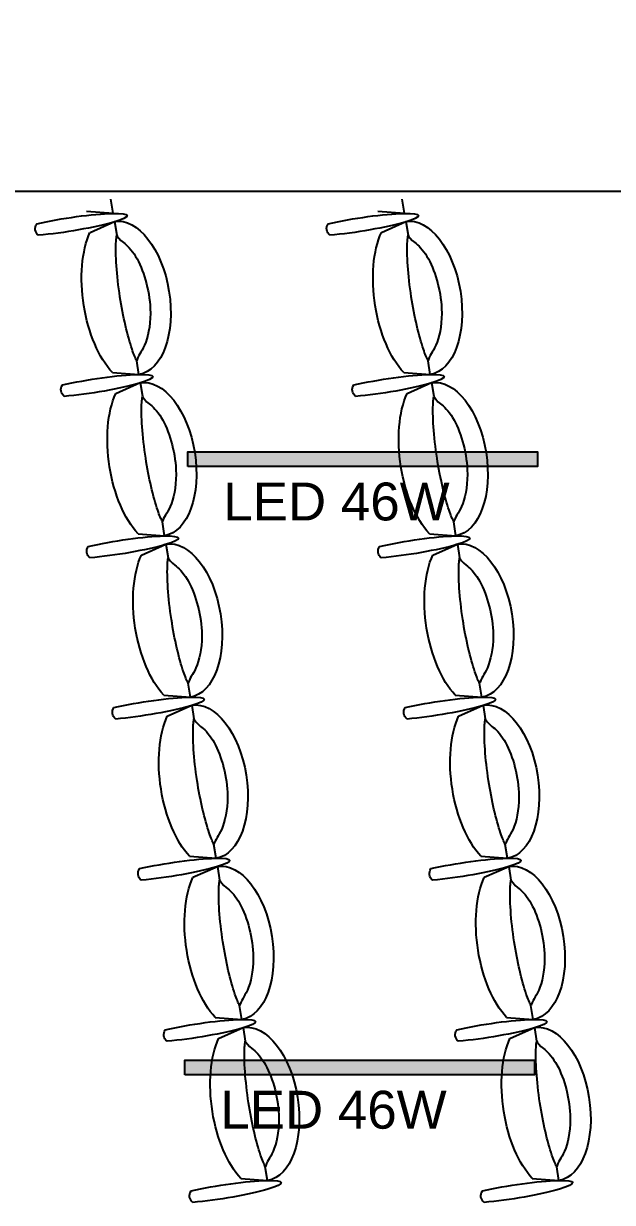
# Model space of a CAD drawing. Header units: metres. Extents: x -11 to 85, y -301 to 135.
# Drawn here: x 26.918 to 28.939, y -183.875 to -179.829 of the extents above; entities that cross this region are included whole.
import ezdxf

# ---------------------------------------------------------------- set-up
doc = ezdxf.new("R2010")
doc.units = ezdxf.units.M
doc.header["$LTSCALE"] = 0.036
doc.header["$PDMODE"] = 2
for name, color, linetype in [('arxitek isogeio', 252, 'Continuous'), ('DIMBLK', 252, 'Continuous'), ('electext', 20, 'Continuous'), ('Epipla', 252, 'Continuous'), ('hatch color', 252, 'Continuous'), ('HLEK_FL001_SYMBOLS', 230, 'Continuous')]:
    doc.layers.add(name, color=color, linetype=linetype)
doc.styles.get("Standard").update_dxf_attribs({"font": 'arial.ttf'})
doc.dimstyles.new('CADWDOT', dxfattribs={"dimscale": 0.1, "dimtxt": 1.8, "dimasz": 0.08, "dimexe": 2, "dimexo": 0, "dimgap": 0.09, "dimtad": 0, "dimrnd": 0.001, "dimzin": 0, "dimdsep": 46, "dimtxsty": 'Standard', "dimblk1": 'ARTDIM', "dimblk2": 'ARTDIM', "dimsah": 1, "dimcen": 0.09, "dimdle": 0.05, "dimse1": 1, "dimse2": 1, "dimadec": 0, "dimazin": 0, "dimtfac": 1, "dimtmove": 0, "dimatfit": 3, "dimldrblk": 'ARTDIM', "dimfxl": 2, "dimtvp": 0.9999, "dimtolj": 1, "dimtzin": 0, "dimarcsym": 0})

# ---------------------------------------------------------------- blocks, each defined once
blk = doc.blocks.new('ARTDIM')
at = {"layer": 'DIMBLK'}
for p, q in [((0, -24.9975), (0, 24.9975)), ((-24.9975, 0), (24.9975, 0))]:
    blk.add_line(p, q, dxfattribs=at)
blk.add_circle((0, 0), 8.25, dxfattribs=at)
blk = doc.blocks.new('*D1306')
at = {"layer": 'arxitek isogeio', "color": 0, "lineweight": -2}
blk.add_line((22.4317, -180.4041), (29.3157, -180.4041), dxfattribs=at)
at = {"layer": 'Defpoints', "color": 0, "transparency": 16777216}
for p in [(22.4237, -179.7468), (29.3237, -179.7468), (29.3237, -180.4041)]:
    blk.add_point(p, dxfattribs=at)
at = {"layer": 'arxitek isogeio', "color": 0, "lineweight": -2, "xscale": 0.008, "yscale": 0.008, "zscale": 0.008, "rotation": 180}
blk.add_blockref('ARTDIM', (22.4237, -180.4041), dxfattribs=at)
at = {"layer": 'arxitek isogeio', "color": 0, "lineweight": -2, "xscale": 0.008, "yscale": 0.008, "zscale": 0.008}
blk.add_blockref('ARTDIM', (29.3237, -180.4041), dxfattribs=at)
at = {"layer": 'arxitek isogeio', "color": 0, "insert": (25.8737, -180.2242), "char_height": 0.18, "attachment_point": 5}
blk.add_mtext('\\A1;6.90', dxfattribs=at)
blk = doc.blocks.new('A$C4C174ED7')
at = {"layer": 'Epipla'}
for p, q in [((7.6743, 3.0497), (7.7655, 3.0566)), ((7.7655, 3.0566), (7.758, 3.0092)), ((8.6743, 3.0497), (8.7655, 3.0566)), ((8.7655, 3.0566), (8.758, 3.0092)), ((7.5976, 2.569), (7.6817, 2.5313)), ((7.6817, 2.5313), (7.6892, 2.5782)), ((8.5976, 2.569), (8.6817, 2.5313)), ((8.6817, 2.5313), (8.6892, 2.5782)), ((7.5861, 2.4967), (7.6773, 2.5036)), ((7.6773, 2.5036), (7.6697, 2.4562)), ((8.5861, 2.4967), (8.6773, 2.5036)), ((8.6773, 2.5036), (8.6697, 2.4562)), ((7.5935, 1.9783), (7.601, 2.0252)), ((8.5935, 1.9783), (8.601, 2.0252)), ((7.5094, 2.016), (7.5935, 1.9783)), ((8.5094, 2.016), (8.5935, 1.9783)), ((7.4978, 1.9437), (7.5891, 1.9506)), ((7.5891, 1.9506), (7.5815, 1.9032)), ((8.4978, 1.9437), (8.5891, 1.9506)), ((8.5891, 1.9506), (8.5815, 1.9032)), ((7.4211, 1.463), (7.5053, 1.4253)), ((7.5053, 1.4253), (7.5127, 1.4722)), ((8.4211, 1.463), (8.5053, 1.4253)), ((8.5053, 1.4253), (8.5127, 1.4722)), ((7.4096, 1.3906), (7.5009, 1.3976)), ((7.5009, 1.3976), (7.4933, 1.3502)), ((8.4096, 1.3906), (8.5009, 1.3976)), ((8.5009, 1.3976), (8.4933, 1.3502)), ((7.3329, 0.91), (7.417, 0.8723)), ((7.417, 0.8723), (7.4245, 0.9192)), ((8.3329, 0.91), (8.417, 0.8723)), ((8.417, 0.8723), (8.4245, 0.9192)), ((7.3212, 0.8366), (7.4124, 0.8435)), ((7.4124, 0.8435), (7.4049, 0.7961)), ((8.3212, 0.8366), (8.4124, 0.8435)), ((8.4124, 0.8435), (8.4049, 0.7961)), ((7.3286, 0.3182), (7.3361, 0.3651)), ((8.3286, 0.3182), (8.3361, 0.3651)), ((7.2445, 0.3559), (7.3286, 0.3182)), ((8.2445, 0.3559), (8.3286, 0.3182)), ((7.233, 0.2836), (7.3242, 0.2905)), ((7.3242, 0.2905), (7.3166, 0.2431)), ((8.233, 0.2836), (8.3242, 0.2905)), ((8.3242, 0.2905), (8.3166, 0.2431)), ((7.1563, -0.1971), (7.2404, -0.2348)), ((7.2404, -0.2348), (7.2479, -0.1879)), ((8.1563, -0.1971), (8.2404, -0.2348)), ((8.2404, -0.2348), (8.2479, -0.1879)), ((7.1446, -0.2705), (7.2358, -0.2636)), ((7.2358, -0.2636), (7.2282, -0.311)), ((8.1446, -0.2705), (8.2358, -0.2636)), ((8.2358, -0.2636), (8.2282, -0.311))]:
    blk.add_line(p, q, dxfattribs=at)
for points in [[(7.5091, 3.1317, 0.397593), (7.503, 3.0922)], [(8.5091, 3.1317, 0.397593), (8.503, 3.0922)], [(7.4209, 2.5787, 0.397593), (7.4147, 2.5392)], [(8.4209, 2.5787, 0.397593), (8.4147, 2.5392)], [(7.3327, 2.0257, 0.397593), (7.3265, 1.9862)], [(8.3327, 2.0257, 0.397593), (8.3265, 1.9862)], [(7.2444, 1.4727, 0.397593), (7.2383, 1.4331)], [(8.2444, 1.4727, 0.397593), (8.2383, 1.4331)], [(7.1562, 0.9197, 0.397593), (7.15, 0.8801)], [(8.1562, 0.9197, 0.397593), (8.15, 0.8801)], [(7.0678, 0.3656, 0.397593), (7.0616, 0.326)], [(8.0678, 0.3656, 0.397593), (8.0616, 0.326)], [(6.9796, -0.1874, 0.397593), (6.9734, -0.227)], [(7.9796, -0.1874, 0.397593), (7.9734, -0.227)]]:
    blk.add_lwpolyline(points, format="xyb", dxfattribs=at)
for centre, major_axis, ratio, start_param, end_param in [((7.6101, 3.0956), (-0.2028, 0.0318), 0.113529, 1.031877, 5.251545), ((8.6101, 3.0956), (-0.2028, 0.0318), 0.113529, 1.031877, 5.251545), ((7.7236, 2.794), (0.0463, 0.2995), 0.493003, 0.628379, 2.49343), ((7.7236, 2.794), (0.0419, 0.2627), 0.552275, 3.141593, 6.283185), ((8.7236, 2.794), (0.0463, 0.2995), 0.493003, 0.628379, 2.49343), ((8.7236, 2.794), (0.0419, 0.2627), 0.552275, 3.141593, 6.283185), ((7.5219, 2.5426), (-0.2028, 0.0318), 0.113529, 1.031877, 5.251545), ((8.5219, 2.5426), (-0.2028, 0.0318), 0.113529, 1.031877, 5.251545), ((7.6354, 2.241), (0.0463, 0.2995), 0.493003, 0.628379, 2.49343), ((7.6354, 2.241), (0.0419, 0.2627), 0.552275, 3.141593, 6.283185), ((8.6354, 2.241), (0.0463, 0.2995), 0.493003, 0.628379, 2.49343), ((8.6354, 2.241), (0.0419, 0.2627), 0.552275, 3.141593, 6.283185), ((7.4337, 1.9896), (-0.2028, 0.0318), 0.113529, 1.031877, 5.251545), ((8.4337, 1.9896), (-0.2028, 0.0318), 0.113529, 1.031877, 5.251545), ((7.5472, 1.6879), (0.0463, 0.2995), 0.493003, 0.628379, 2.49343), ((7.5472, 1.6879), (0.0419, 0.2627), 0.552275, 3.141593, 6.283185), ((8.5472, 1.6879), (0.0463, 0.2995), 0.493003, 0.628379, 2.49343), ((8.5472, 1.6879), (0.0419, 0.2627), 0.552275, 3.141593, 6.283185), ((7.3454, 1.4366), (-0.2028, 0.0318), 0.113529, 1.031877, 5.251545), ((8.3454, 1.4366), (-0.2028, 0.0318), 0.113529, 1.031877, 5.251545), ((7.4589, 1.1349), (0.0463, 0.2995), 0.493003, 0.628379, 2.49343), ((7.4589, 1.1349), (0.0419, 0.2627), 0.552275, 3.141593, 6.283185), ((8.4589, 1.1349), (0.0463, 0.2995), 0.493003, 0.628379, 2.49343), ((8.4589, 1.1349), (0.0419, 0.2627), 0.552275, 3.141593, 6.283185), ((7.2572, 0.8836), (-0.2028, 0.0318), 0.113529, 1.031877, 5.251545), ((8.2572, 0.8836), (-0.2028, 0.0318), 0.113529, 1.031877, 5.251545), ((7.3705, 0.5809), (0.0463, 0.2995), 0.493003, 0.628379, 2.49343), ((7.3705, 0.5809), (0.0419, 0.2627), 0.552275, 3.141593, 6.283185), ((8.3705, 0.5809), (0.0463, 0.2995), 0.493003, 0.628379, 2.49343), ((8.3705, 0.5809), (0.0419, 0.2627), 0.552275, 3.141593, 6.283185), ((7.1688, 0.3295), (-0.2028, 0.0318), 0.113529, 1.031877, 5.251545), ((8.1688, 0.3295), (-0.2028, 0.0318), 0.113529, 1.031877, 5.251545), ((7.2823, 0.0278), (0.0463, 0.2995), 0.493003, 0.628379, 2.49343), ((7.2823, 0.0278), (0.0419, 0.2627), 0.552275, 3.141593, 6.283185), ((8.2823, 0.0278), (0.0463, 0.2995), 0.493003, 0.628379, 2.49343), ((8.2823, 0.0278), (0.0419, 0.2627), 0.552275, 3.141593, 6.283185), ((7.0806, -0.2235), (-0.2028, 0.0318), 0.113529, 1.031877, 5.251545), ((8.0806, -0.2235), (-0.2028, 0.0318), 0.113529, 1.031877, 5.251545)]:
    blk.add_ellipse(centre, major_axis=major_axis, ratio=ratio, start_param=start_param, end_param=end_param, dxfattribs=at)
for points, knots in [([(7.758, 3.0092), (7.7534, 3.0001), (7.7475, 2.9863), (7.7265, 2.9247), (7.7108, 2.8576), (7.689, 2.7162), (7.6843, 2.6421), (7.6876, 2.5911), (7.6884, 2.5841), (7.6893, 2.5786)], [0.506584, 0.506584, 0.506584, 0.506584, 0.805592, 0.805592, 1.599086, 1.599086, 2.473163, 2.473163, 2.635992, 2.635992, 2.635992, 2.635992]), ([(7.6893, 2.5786), (7.6893, 2.5786), (7.7003, 2.5961), (7.724, 2.6118), (7.7398, 2.628), (7.7807, 2.6953), (7.8013, 2.7658), (7.8065, 2.8749), (7.7994, 2.9171), (7.778, 2.9756), (7.7659, 2.9858), (7.758, 3.0092), (7.758, 3.0092), (7.758, 3.0092)], [3.141593, 3.141593, 3.141593, 3.141593, 3.601272, 3.601272, 4.06095, 4.06095, 4.924473, 4.924473, 5.526258, 5.526258, 6.140896, 6.140896, 6.283185, 6.283185, 6.283185, 6.283185]), ([(8.758, 3.0092), (8.7534, 3.0001), (8.7475, 2.9863), (8.7265, 2.9247), (8.7108, 2.8576), (8.689, 2.7162), (8.6843, 2.6421), (8.6876, 2.5911), (8.6884, 2.5841), (8.6893, 2.5786)], [0.506584, 0.506584, 0.506584, 0.506584, 0.805592, 0.805592, 1.599086, 1.599086, 2.473163, 2.473163, 2.635992, 2.635992, 2.635992, 2.635992]), ([(8.6893, 2.5786), (8.6893, 2.5786), (8.7003, 2.5961), (8.724, 2.6118), (8.7398, 2.628), (8.7807, 2.6953), (8.8013, 2.7658), (8.8065, 2.8749), (8.7994, 2.9171), (8.778, 2.9756), (8.7659, 2.9858), (8.758, 3.0092), (8.758, 3.0092), (8.758, 3.0092)], [3.141593, 3.141593, 3.141593, 3.141593, 3.601272, 3.601272, 4.06095, 4.06095, 4.924473, 4.924473, 5.526258, 5.526258, 6.140896, 6.140896, 6.283185, 6.283185, 6.283185, 6.283185]), ([(7.6697, 2.4562), (7.6652, 2.4471), (7.6593, 2.4333), (7.6382, 2.3717), (7.6225, 2.3046), (7.6007, 2.1632), (7.596, 2.0891), (7.5994, 2.0381), (7.6002, 2.0311), (7.6011, 2.0256)], [0.506584, 0.506584, 0.506584, 0.506584, 0.805592, 0.805592, 1.599086, 1.599086, 2.473163, 2.473163, 2.635992, 2.635992, 2.635992, 2.635992]), ([(7.6011, 2.0256), (7.6011, 2.0256), (7.6121, 2.0431), (7.6357, 2.0588), (7.6516, 2.075), (7.6925, 2.1422), (7.7131, 2.2128), (7.7183, 2.3219), (7.7111, 2.364), (7.6897, 2.4226), (7.6777, 2.4328), (7.6697, 2.4562), (7.6697, 2.4562), (7.6697, 2.4562)], [3.141593, 3.141593, 3.141593, 3.141593, 3.601272, 3.601272, 4.06095, 4.06095, 4.924473, 4.924473, 5.526258, 5.526258, 6.140896, 6.140896, 6.283185, 6.283185, 6.283185, 6.283185]), ([(8.6697, 2.4562), (8.6652, 2.4471), (8.6593, 2.4333), (8.6382, 2.3717), (8.6225, 2.3046), (8.6007, 2.1632), (8.596, 2.0891), (8.5994, 2.0381), (8.6002, 2.0311), (8.6011, 2.0256)], [0.506584, 0.506584, 0.506584, 0.506584, 0.805592, 0.805592, 1.599086, 1.599086, 2.473163, 2.473163, 2.635992, 2.635992, 2.635992, 2.635992]), ([(8.6011, 2.0256), (8.6011, 2.0256), (8.6121, 2.0431), (8.6357, 2.0588), (8.6516, 2.075), (8.6925, 2.1422), (8.7131, 2.2128), (8.7183, 2.3219), (8.7111, 2.364), (8.6897, 2.4226), (8.6777, 2.4328), (8.6697, 2.4562), (8.6697, 2.4562), (8.6697, 2.4562)], [3.141593, 3.141593, 3.141593, 3.141593, 3.601272, 3.601272, 4.06095, 4.06095, 4.924473, 4.924473, 5.526258, 5.526258, 6.140896, 6.140896, 6.283185, 6.283185, 6.283185, 6.283185]), ([(7.5815, 1.9032), (7.5769, 1.8941), (7.5711, 1.8803), (7.55, 1.8187), (7.5343, 1.7516), (7.5125, 1.6102), (7.5078, 1.5361), (7.5112, 1.4851), (7.512, 1.4781), (7.5128, 1.4726)], [0.506584, 0.506584, 0.506584, 0.506584, 0.805592, 0.805592, 1.599086, 1.599086, 2.473163, 2.473163, 2.635992, 2.635992, 2.635992, 2.635992]), ([(7.5128, 1.4726), (7.5128, 1.4726), (7.5239, 1.4901), (7.5475, 1.5058), (7.5634, 1.5219), (7.6042, 1.5892), (7.6249, 1.6598), (7.6301, 1.7689), (7.6229, 1.811), (7.6015, 1.8696), (7.5894, 1.8798), (7.5815, 1.9032), (7.5815, 1.9032), (7.5815, 1.9032)], [3.141593, 3.141593, 3.141593, 3.141593, 3.601272, 3.601272, 4.06095, 4.06095, 4.924473, 4.924473, 5.526258, 5.526258, 6.140896, 6.140896, 6.283185, 6.283185, 6.283185, 6.283185]), ([(8.5815, 1.9032), (8.5769, 1.8941), (8.5711, 1.8803), (8.55, 1.8187), (8.5343, 1.7516), (8.5125, 1.6102), (8.5078, 1.5361), (8.5112, 1.4851), (8.512, 1.4781), (8.5128, 1.4726)], [0.506584, 0.506584, 0.506584, 0.506584, 0.805592, 0.805592, 1.599086, 1.599086, 2.473163, 2.473163, 2.635992, 2.635992, 2.635992, 2.635992]), ([(8.5128, 1.4726), (8.5128, 1.4726), (8.5239, 1.4901), (8.5475, 1.5058), (8.5634, 1.5219), (8.6042, 1.5892), (8.6249, 1.6598), (8.6301, 1.7689), (8.6229, 1.811), (8.6015, 1.8696), (8.5894, 1.8798), (8.5815, 1.9032), (8.5815, 1.9032), (8.5815, 1.9032)], [3.141593, 3.141593, 3.141593, 3.141593, 3.601272, 3.601272, 4.06095, 4.06095, 4.924473, 4.924473, 5.526258, 5.526258, 6.140896, 6.140896, 6.283185, 6.283185, 6.283185, 6.283185]), ([(7.4933, 1.3502), (7.4887, 1.3411), (7.4828, 1.3273), (7.4618, 1.2657), (7.4461, 1.1985), (7.4243, 1.0572), (7.4196, 0.9831), (7.4229, 0.9321), (7.4237, 0.9251), (7.4246, 0.9196)], [0.506584, 0.506584, 0.506584, 0.506584, 0.805592, 0.805592, 1.599086, 1.599086, 2.473163, 2.473163, 2.635992, 2.635992, 2.635992, 2.635992]), ([(7.4246, 0.9196), (7.4246, 0.9196), (7.4356, 0.937), (7.4593, 0.9528), (7.4751, 0.9689), (7.516, 1.0362), (7.5366, 1.1068), (7.5418, 1.2159), (7.5347, 1.258), (7.5133, 1.3166), (7.5012, 1.3268), (7.4933, 1.3502), (7.4933, 1.3502), (7.4933, 1.3502)], [3.141593, 3.141593, 3.141593, 3.141593, 3.601272, 3.601272, 4.06095, 4.06095, 4.924473, 4.924473, 5.526258, 5.526258, 6.140896, 6.140896, 6.283185, 6.283185, 6.283185, 6.283185]), ([(8.4933, 1.3502), (8.4887, 1.3411), (8.4828, 1.3273), (8.4618, 1.2657), (8.4461, 1.1985), (8.4243, 1.0572), (8.4196, 0.9831), (8.4229, 0.9321), (8.4237, 0.9251), (8.4246, 0.9196)], [0.506584, 0.506584, 0.506584, 0.506584, 0.805592, 0.805592, 1.599086, 1.599086, 2.473163, 2.473163, 2.635992, 2.635992, 2.635992, 2.635992]), ([(8.4246, 0.9196), (8.4246, 0.9196), (8.4356, 0.937), (8.4593, 0.9528), (8.4751, 0.9689), (8.516, 1.0362), (8.5366, 1.1068), (8.5418, 1.2159), (8.5347, 1.258), (8.5133, 1.3166), (8.5012, 1.3268), (8.4933, 1.3502), (8.4933, 1.3502), (8.4933, 1.3502)], [3.141593, 3.141593, 3.141593, 3.141593, 3.601272, 3.601272, 4.06095, 4.06095, 4.924473, 4.924473, 5.526258, 5.526258, 6.140896, 6.140896, 6.283185, 6.283185, 6.283185, 6.283185]), ([(7.4049, 0.7961), (7.4003, 0.787), (7.3944, 0.7732), (7.3734, 0.7116), (7.3577, 0.6445), (7.3359, 0.5031), (7.3312, 0.429), (7.3345, 0.378), (7.3353, 0.371), (7.3362, 0.3655)], [0.506584, 0.506584, 0.506584, 0.506584, 0.805592, 0.805592, 1.599086, 1.599086, 2.473163, 2.473163, 2.635992, 2.635992, 2.635992, 2.635992]), ([(7.3362, 0.3655), (7.3362, 0.3655), (7.3472, 0.383), (7.3709, 0.3987), (7.3867, 0.4149), (7.4276, 0.4821), (7.4482, 0.5527), (7.4534, 0.6618), (7.4463, 0.7039), (7.4249, 0.7625), (7.4128, 0.7727), (7.4049, 0.7961), (7.4049, 0.7961), (7.4049, 0.7961)], [3.141593, 3.141593, 3.141593, 3.141593, 3.601272, 3.601272, 4.06095, 4.06095, 4.924473, 4.924473, 5.526258, 5.526258, 6.140896, 6.140896, 6.283185, 6.283185, 6.283185, 6.283185]), ([(8.4049, 0.7961), (8.4003, 0.787), (8.3944, 0.7732), (8.3734, 0.7116), (8.3577, 0.6445), (8.3359, 0.5031), (8.3312, 0.429), (8.3345, 0.378), (8.3353, 0.371), (8.3362, 0.3655)], [0.506584, 0.506584, 0.506584, 0.506584, 0.805592, 0.805592, 1.599086, 1.599086, 2.473163, 2.473163, 2.635992, 2.635992, 2.635992, 2.635992]), ([(8.3362, 0.3655), (8.3362, 0.3655), (8.3472, 0.383), (8.3709, 0.3987), (8.3867, 0.4149), (8.4276, 0.4821), (8.4482, 0.5527), (8.4534, 0.6618), (8.4463, 0.7039), (8.4249, 0.7625), (8.4128, 0.7727), (8.4049, 0.7961), (8.4049, 0.7961), (8.4049, 0.7961)], [3.141593, 3.141593, 3.141593, 3.141593, 3.601272, 3.601272, 4.06095, 4.06095, 4.924473, 4.924473, 5.526258, 5.526258, 6.140896, 6.140896, 6.283185, 6.283185, 6.283185, 6.283185]), ([(7.3166, 0.2431), (7.3121, 0.234), (7.3062, 0.2202), (7.2852, 0.1586), (7.2694, 0.0914), (7.2476, -0.0499), (7.2429, -0.124), (7.2463, -0.175), (7.2471, -0.182), (7.248, -0.1875)], [0.506584, 0.506584, 0.506584, 0.506584, 0.805592, 0.805592, 1.599086, 1.599086, 2.473163, 2.473163, 2.635992, 2.635992, 2.635992, 2.635992]), ([(7.248, -0.1875), (7.248, -0.1875), (7.259, -0.17), (7.2826, -0.1543), (7.2985, -0.1382), (7.3394, -0.0709), (7.36, -0.0003), (7.3652, 0.1088), (7.358, 0.1509), (7.3366, 0.2095), (7.3246, 0.2197), (7.3166, 0.2431), (7.3166, 0.2431), (7.3166, 0.2431)], [3.141593, 3.141593, 3.141593, 3.141593, 3.601272, 3.601272, 4.06095, 4.06095, 4.924473, 4.924473, 5.526258, 5.526258, 6.140896, 6.140896, 6.283185, 6.283185, 6.283185, 6.283185]), ([(8.3166, 0.2431), (8.3121, 0.234), (8.3062, 0.2202), (8.2852, 0.1586), (8.2694, 0.0914), (8.2476, -0.0499), (8.2429, -0.124), (8.2463, -0.175), (8.2471, -0.182), (8.248, -0.1875)], [0.506584, 0.506584, 0.506584, 0.506584, 0.805592, 0.805592, 1.599086, 1.599086, 2.473163, 2.473163, 2.635992, 2.635992, 2.635992, 2.635992]), ([(8.248, -0.1875), (8.248, -0.1875), (8.259, -0.17), (8.2826, -0.1543), (8.2985, -0.1382), (8.3394, -0.0709), (8.36, -0.0003), (8.3652, 0.1088), (8.358, 0.1509), (8.3366, 0.2095), (8.3246, 0.2197), (8.3166, 0.2431), (8.3166, 0.2431), (8.3166, 0.2431)], [3.141593, 3.141593, 3.141593, 3.141593, 3.601272, 3.601272, 4.06095, 4.06095, 4.924473, 4.924473, 5.526258, 5.526258, 6.140896, 6.140896, 6.283185, 6.283185, 6.283185, 6.283185])]:
    blk.add_open_spline(points, degree=3, knots=knots, dxfattribs=at)
blk = doc.blocks.new('lampes fthorismou 120')
at = {"layer": 'hatch color'}
blk.add_hatch(color=181, dxfattribs=at).paths.add_polyline_path([(84.1811, -99.2639), (84.1811, -99.2139), (85.3811, -99.2139), (85.3811, -99.2639)])
at = {"layer": 'HLEK_FL001_SYMBOLS'}
blk.add_lwpolyline([(84.1811, -99.2639), (84.1811, -99.2139), (85.3811, -99.2139), (85.3811, -99.2639)], close=True, dxfattribs=at)

msp = doc.modelspace()

# ---------------------------------------------------------------- block references
at = {"layer": 'arxitek isogeio', "xscale": -1, "rotation": 180}
msp.add_blockref('A$C4C174ED7', (19.9899, -180.7433), dxfattribs=at)
at = {"layer": 'HLEK_FL001_SYMBOLS'}
for p in [(-56.6996, -82.0856), (-56.7098, -84.173)]:
    msp.add_blockref('lampes fthorismou 120', p, dxfattribs=at)

# ---------------------------------------------------------------- texts
at = {"layer": 'electext'}
for p in [(27.6034, -181.5345), (27.5932, -183.6219)]:
    msp.add_text('LED 46W', height=0.13, dxfattribs=at).set_placement(p)

# ---------------------------------------------------------------- dimensions: what is measured, and where the dimension line sits
at = {"layer": 'arxitek isogeio'}
dim = msp.add_linear_dim(base=(29.3237, -180.4041), p1=(22.4237, -179.7468), p2=(29.3237, -179.7468), dimstyle='CADWDOT', dxfattribs=at)
dim.commit()
dim.dimension.update_dxf_attribs({"geometry": '*D1306', "text_midpoint": (25.8737, -180.2242)})

doc.saveas('drawing.dxf')
